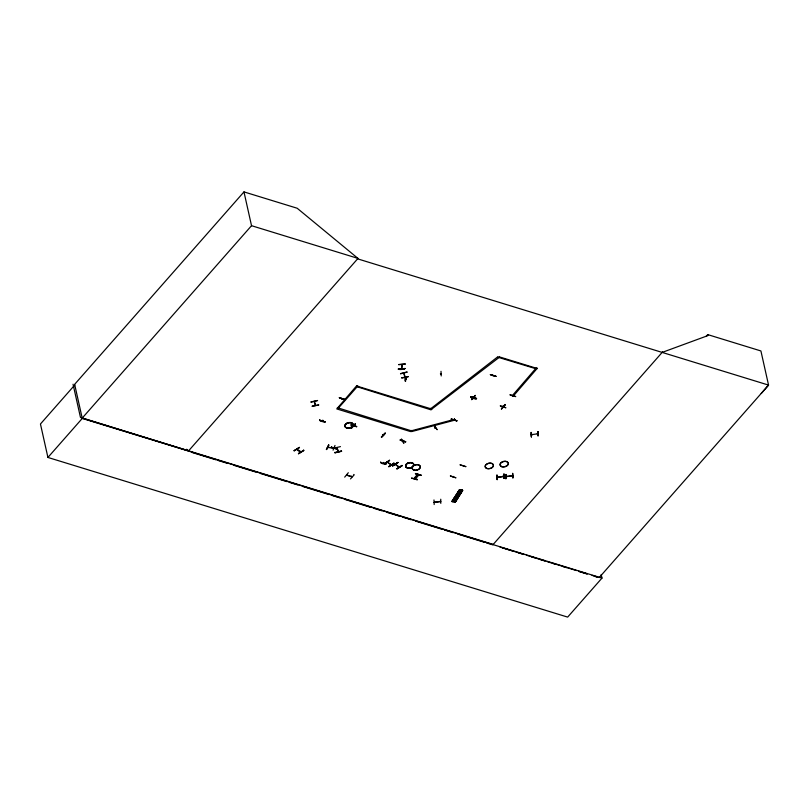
<?xml version="1.0" encoding="UTF-8"?>
<svg xmlns="http://www.w3.org/2000/svg" width="809" height="809" viewBox="0 0 809 809"><rect width="100%" height="100%" fill="white"/><g stroke="black" fill="none" stroke-linecap="round" stroke-linejoin="round"><path stroke-width="1.21" d="M314.155 401.446L315.348 405.531M315.621 405.461L314.539 401.83M411.629 478.119L417.171 479.838L417.302 479.322M411.629 478.129L417.373 479.606M325.248 421.57C325.663 422.429 318.756 421.398 319.727 419.841M325.107 422.065L319.595 420.296M331.528 446.972L331.387 447.478L336.918 449.147M380.614 462.05C379.583 463.517 386.55 464.801 386.126 463.779M451.361 418.779L451.22 419.295L456.741 420.963M476.157 398.908C464.862 394.003 473.74 400.415 476.632 398.412L471.091 396.673L470.626 397.229M337.08 447.781L338.081 451.847M337.161 447.802L338.344 451.847M338.395 451.735L338.152 451.028M404.874 368.348C405.42 369.44 397.937 370.057 398.25 368.944M398.706 364.525L405.258 363.908M346.535 475.176L351.905 476.855M382.485 434.676L383.082 435.232M474.216 397.795L474.013 397.088M502.571 406.199L503.37 406.371M402.457 441.38L403.013 441.077M403.327 440.46L402.831 441.229L403.266 440.844M434.959 428.123L435.616 428.052M322.791 420.154L322.437 420.933L323.064 420.619M341.58 399.171L342.136 398.867M334.522 448.095L334.774 447.337M454.082 419.901L454.415 419.092M454.345 419.911L454.486 418.91M473.821 397.027L474.074 397.543L473.083 397.856M493.146 375.811L492.843 375.76M416.605 476.926L415.988 476.734M351.682 428.032L355.363 423.906M471.637 399.707L475.318 395.581M417.646 474.398L413.986 478.564L417.869 474.458M297.378 449.076C295.295 449.248 302.303 453.586 300.452 451.432M301.17 451.978L297.136 449.126M497.029 475.267L497.434 479.575M433.978 499.962L434.18 504.543M531.321 436.961L531.129 432.35M405.663 381.12L405.491 376.772M506.05 474.458L505.868 478.918L506.019 474.468M395.591 464.71L399.343 467.359L398.807 466.682M399.515 467.238L395.429 464.305M326.634 449.541L328.717 445.102M450.421 476.086L455.973 477.826L450.391 475.834M500.356 406.037L505.908 407.776L500.326 405.784M401.79 368.884L402.124 364.485M435.545 428.103L434.767 427.85M328.778 445.152L326.351 449.561L328.717 444.879M328.343 447.508C326.027 447.266 335.907 448.247 333.419 447.994M333.075 450.138L335.017 445.446M453.091 476.926L453.434 476.42M503.036 406.826L503.178 406.31M319.737 420.144L325.309 421.853M380.614 462.354L386.146 464.042M390.909 464.255L391.293 465.033L387.41 462.192M334.289 448.044L334.825 447.751M454.132 419.8L454.658 419.558M473.862 397.421L473.214 398.119M452.029 501.469L459.583 489.718L452.241 501.61M452.18 501.6L460.119 489.718L452.373 501.631M460.119 489.718L452.383 501.641L451.786 501.529L459.532 489.607L462.536 490.163L455.245 502.167L462.768 490.416M460.392 489.961L452.575 501.56M461.949 490.052L454.193 501.964L461.949 490.052L462.586 490.264L455.255 502.156L451.978 501.368M497.292 477.391L503.764 476.258M503.259 476.37L503.097 476.056M434.14 502.349L440.622 501.347M434.797 501.893L434.736 502.217M440.753 501.55L434.231 502.5M531.291 434.736L532.029 434.777L531.291 434.888M532.009 434.807L531.948 434.281M537.318 434.018L537.914 433.907L537.307 433.796M405.663 378.895L406.361 378.764M406.32 378.45L405.805 378.855M440.399 373.809L441.138 373.697M441.117 373.879L440.541 373.96M506.181 476.602L512.805 475.682M506.181 476.754L506.778 476.481M512.795 475.854L511.996 475.429M761.259 393.487L768.55 385.094L760.915 350.954L707.713 334.602L706.045 336.504M599.216 577.555L768.55 385.094L357.538 258.829L357.932 258.374L297.176 208.237L243.974 191.895L74.64 384.346L82.265 418.425L47.923 457.449L567.655 617.105L601.987 578.091L601.188 574.501M74.782 384.973L40.45 423.997L47.923 457.449M243.974 191.895L251.528 225.691L82.194 418.142L493.217 544.417M73.053 384.235L80.465 417.404L188.598 450.835L358.003 258.405L251.528 225.691M411.215 430.388L411.579 431.612L454.84 420.134L454.577 419.325L411.316 430.803L410.608 431.612L336.756 408.919L356.779 385.64M357.143 386.773L431.096 409.88L431.703 408.656M430.671 408.262L431.662 409.182L498.769 357.709L499.386 356.486M415.472 473.771L421.216 475.237L415.411 473.487M416.059 476.814L416.807 476.582M415.199 478.918L418.84 474.782L414.977 478.837M537.388 368.166L513.219 396.157L512.148 395.823L536.316 367.832M662.551 351.955L492.823 544.861L486.796 543.021M339.487 397.745L344.998 399.474L339.456 397.735M351.076 425.099L356.799 426.606L351.015 424.826M355.424 423.967L351.44 428.001L355.353 423.694M336.908 449.207L337.05 448.702M344.705 477.128L348.315 472.729M381.403 437.204C387.774 428.8 385.104 435.151 381.342 436.931M350.509 478.918L354.2 474.822L353.826 474.448M383.86 462.414L383.567 463.213M405.673 441.906L400.162 440.177L405.612 441.633M490.527 374.628L496.038 376.357L490.497 374.607M496.018 376.337L490.254 374.577M456.731 421.024L456.873 420.508M503.056 406.887L502.52 406.694L503.198 406.725M501.428 408.869C513.078 396.036 493.975 417.99 504.968 404.47M510.125 394.994L515.758 396.592L510.064 394.711M465.822 466.641L460.129 464.76M460.2 464.973L465.802 466.611M531.351 434.726L537.843 433.766M506.252 476.592L512.734 475.692M506.778 476.693L506.838 476.157M459.532 489.708L460.139 489.809M462.526 490.163L454.597 502.045L462.212 490.305M454.193 501.964L454.8 502.086M430.762 408.687L497.788 356.789M327.776 447.296L333.945 447.832M328.373 447.529L328.403 447.013M384.336 463.759L389.635 460.432L384.346 463.739M388.896 466.722L393.963 463.244L388.785 466.439M294.102 450.714L299.482 447.448L294.112 450.694M294.264 450.795L299.441 447.357M298.44 453.475L303.709 450.33L298.531 453.728M303.587 450.047L303.891 450.492L298.501 453.748M392.668 465.984L397.876 462.404M397.947 462.677L392.507 465.893L397.856 462.404M402.002 465.377L396.764 468.714M402.063 465.59L396.845 468.967L402.255 465.741M496.736 475.328L497.131 479.697L497.039 475.025M531.088 432.603L531.392 436.991M415.492 473.69L420.943 475.186M405.592 376.792L405.37 381.211L405.531 376.509M405.37 381.181L405.248 376.802M351.106 425.018L356.617 426.748M470.929 396.835L476.45 398.564M405.703 441.825L400.101 439.904M406.34 378.996L405.683 379.067M346.606 474.994L352.026 476.663M434.635 425.959L437.153 429.731L434.271 425.837M662.156 352.411L707.936 335.583L707.713 334.602M382.748 434.898L383.294 435.03M503.785 476.481L497.333 477.563M387.187 462.111L391.404 464.841M400.516 373.606L407.028 371.978M400.556 373.798L407.069 372.16M401.78 378.015L408.363 376.64L401.719 377.783M310.969 401.921L317.532 400.475M311.01 402.113L317.553 400.576M312.234 406.33L318.827 404.955L312.183 406.098M333.905 448.156L340.447 446.619M341.55 451.321L335.007 452.848L334.886 452.342M504.118 478.523L504.088 474.125L504.047 478.24M440.753 499.214L440.804 503.35M441.208 375.963L441.006 371.311M512.866 477.937L512.684 473.285L512.946 477.897M398.685 364.687L405.309 364.101M403.954 373.05L405.147 377.166M404.894 377.267L403.782 373.222M504.047 474.094L504.462 478.432M504.169 478.463L503.764 474.135M538.147 431.561L537.955 435.738M537.864 431.591L538.096 435.97M458.764 490.81L461.767 491.356M455.467 495.927L458.47 496.473M454.698 497.12L457.702 497.666M454.021 498.182L457.024 498.728M453.252 499.375L456.256 499.922M452.737 500.174L455.75 500.71M401.476 368.924L402.184 364.566M499.477 356.911L537.479 368.58M497.879 357.214L535.609 368.641M356.87 386.055L431.804 409.071M411.316 430.803L337.363 407.696M82.265 418.425L601.987 578.091M191.814 452.393L215.892 459.795M218.299 460.533L226.732 463.122M233.953 465.337L255.624 472.001M260.437 473.477L286.932 481.618M289.339 482.356L297.763 484.945M302.586 486.421L329.071 494.562M331.478 495.3L339.911 497.889M344.725 499.365L371.21 507.506M373.616 508.244L382.05 510.833M386.864 512.319L400.111 516.385M402.518 517.123L410.942 519.712M415.755 521.188L442.25 529.329M444.657 530.067L453.08 532.656M457.904 534.142L484.389 542.273M499.992 547.066L523.898 554.418M526.295 555.146L534.658 557.725M539.441 559.191L545.418 561.021M552.587 563.226L576.504 570.578M578.89 571.306L587.263 573.884M592.046 575.351L598.023 577.181M502.48 547.855L513.341 551.212M518.175 552.699L524.212 554.569M531.452 556.804L544.74 560.91M547.157 561.658L555.611 564.278M562.852 566.512L566.472 567.635M578.546 571.366L587 573.975M594.251 576.22L597.871 577.333M470.787 396.966L476.349 398.726M351.47 476.734L351.43 476.177M497.939 477.27L497.95 476.916M385.377 433.169L381.706 437.295M388.846 466.722L394.145 463.385L393.841 462.96M186.646 449.238L188.598 450.835M404.004 443.029L401.416 439.034L403.661 443.16M341.56 451.351L341.449 450.846M475.318 395.358L471.637 399.484M418.526 474.468L414.845 478.574M389.544 460.159L384.568 463.911M357.851 385.974L338.445 408.029M344.796 399.707L339.214 397.694M347.142 474.843L347.01 474.984M331.548 447.205L337.07 448.965L331.548 447.246M451.382 419.022L456.893 420.781L451.382 419.052M341.499 451.078L334.956 452.636L341.499 451.078M404.935 368.631L398.301 369.248L404.915 368.651M346.758 428.032A4.197 2.7 -12.6 0 0 353.149 425.079A4.197 2.7 -12.6 0 0 347.172 423.238A4.197 2.7 -12.6 0 0 346.758 428.032M346.717 427.809A4.176 2.69 -12.6 0 0 353.088 424.877A4.176 2.69 -12.6 0 0 347.132 423.046A4.176 2.69 -12.6 0 0 346.717 427.809M346.727 427.91A4.197 2.71 -12.6 0 0 353.139 424.958A4.197 2.71 -12.6 0 0 347.142 423.117A4.197 2.71 -12.6 0 0 346.727 427.91M487.018 468.563A4.197 2.7 -12.6 0 0 493.419 465.61A4.197 2.71 -12.6 0 0 487.402 463.658A4.197 2.71 -12.6 0 0 486.998 468.451A4.197 2.71 -12.6 0 0 493.399 465.499A4.197 2.7 -12.6 0 0 487.433 463.769A4.197 2.7 -12.6 0 0 487.018 468.563M501.934 466.742A4.197 2.7 -12.6 0 0 508.335 463.8A4.197 2.7 -12.6 0 0 502.349 461.959A4.197 2.7 -12.6 0 0 501.934 466.742M501.904 466.611A4.197 2.71 -12.6 0 0 508.315 463.658A4.197 2.71 -12.6 0 0 502.318 461.818A4.197 2.71 -12.6 0 0 501.904 466.611M407.433 468.077A4.197 2.7 -12.6 0 0 413.824 465.124A4.197 2.7 -12.6 0 0 407.847 463.294A4.197 2.7 -12.6 0 0 407.433 468.077M407.392 467.865A4.176 2.69 -12.6 0 0 413.763 464.922A4.176 2.69 -12.6 0 0 407.807 463.092A4.176 2.69 -12.6 0 0 407.392 467.865A4.176 2.69 -12.6 0 0 413.763 464.942A4.176 2.69 -12.6 0 0 407.807 463.102A4.176 2.69 -12.6 0 0 407.392 467.875M413.965 470.09A4.197 2.7 -12.6 0 0 420.367 467.137A4.197 2.7 -12.6 0 0 414.38 465.296A4.197 2.7 -12.6 0 0 413.965 470.09M413.935 469.978A4.197 2.71 -12.6 0 0 420.346 467.015A4.197 2.71 -12.6 0 0 414.35 465.175A4.197 2.71 -12.6 0 0 413.935 469.978"/></g></svg>
